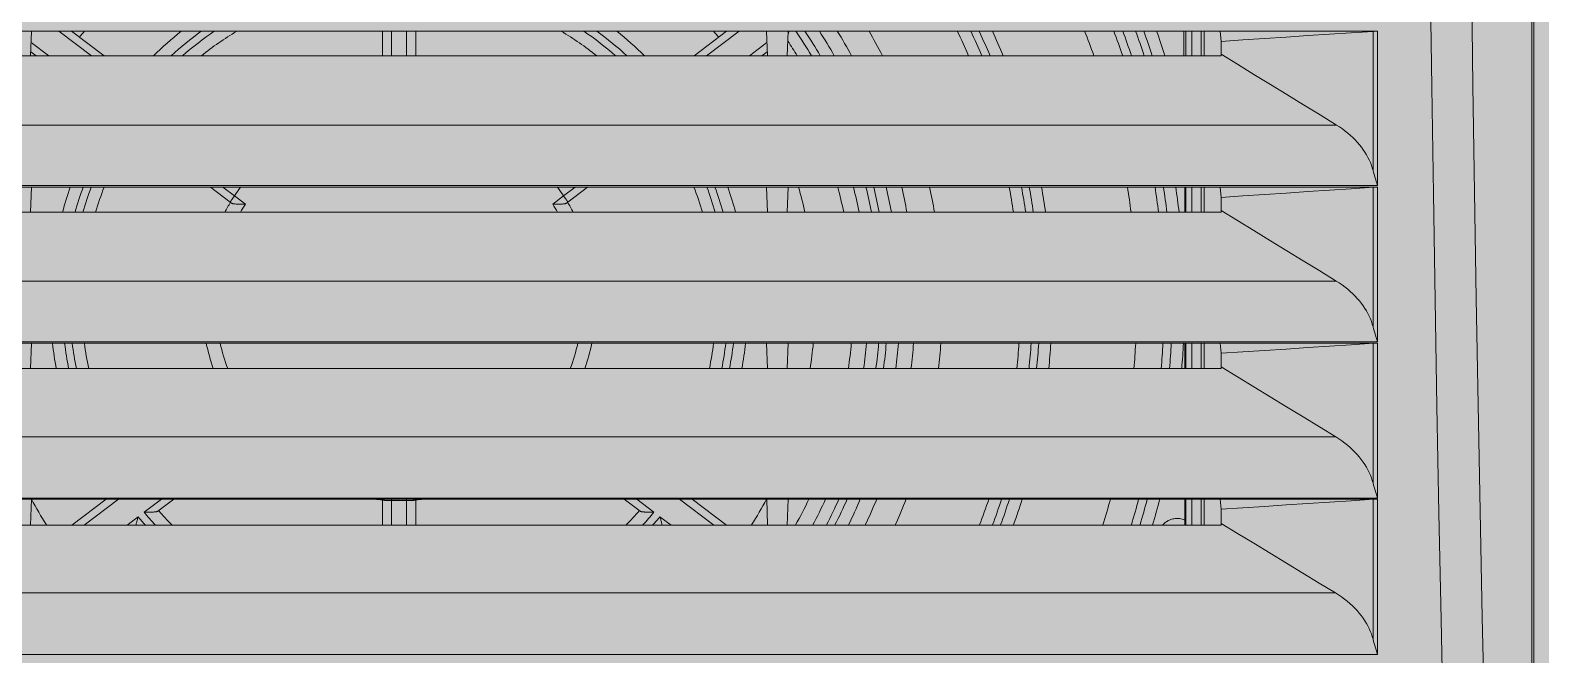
# Model space of a CAD drawing. Header units: millimetres. Extents: x 6914 to 9858, y -2771 to -210.
# Drawn here: x 8796.9 to 8896.7, y -1666.1 to -1624.9 of the extents above; entities that cross this region are included whole.
import ezdxf

# ---------------------------------------------------------------- set-up
doc = ezdxf.new("R2010")
doc.units = ezdxf.units.MM
doc.layers.get('0').update_dxf_attribs({"lineweight": 9})
doc.layers.add('THICK', color=7, linetype='Continuous', lineweight=13)
doc.layers.add('Штриховка шкафов', color=7, linetype='Continuous', lineweight=9)

# ---------------------------------------------------------------- blocks, each defined once
blk = doc.blocks.new('Из_буфера4442')
at = {"layer": 'Штриховка шкафов', "true_color": 0xc5c7c4}
blk.add_hatch(color=9, dxfattribs=at).paths.add_polyline_path([(-200, 2000), (200, 2000), (200, 0), (-200, 0)])
blk = doc.blocks.new('NSYCAG125LPF')
at = {"layer": 'THICK'}
for p, q in [((74.86, -10.542), (74.86, -159.458)), ((75, -159.571), (75, -10.429)), ((68.153, -63.676), (68.247, -70.702)), ((70.872, -63.595), (70.966, -70.612)), ((-25.714, -67), (-24.286, -67)), ((-24.286, -67), (-24.347, -68.619)), ((-23.151, -68.619), (-24.314, -67.743)), ((-24.286, -67), (24.286, -67)), ((-22.475, -67), (-20.326, -68.619)), ((-21.644, -67), (-19.495, -68.619)), ((-1.1, -68.619), (-1.1, -67)), ((-0.501, -68.619), (-0.501, -67)), ((0.5, -67), (0.501, -68.619)), ((1.1, -67), (1.1, -68.619)), ((19.495, -68.619), (21.643, -67)), ((20.326, -68.619), (22.474, -67)), ((24.314, -67.743), (23.151, -68.619)), ((24.286, -67), (25.714, -67)), ((24.286, -67), (24.347, -68.619)), ((25.714, -67), (25.653, -68.619)), ((25.717, -67.164), (25.707, -67.193)), ((25.714, -67), (54.254, -67)), ((25.727, -67.134), (25.717, -67.164)), ((25.738, -67.103), (25.727, -67.134)), ((25.749, -67.07), (25.738, -67.103)), ((25.76, -67.035), (25.749, -67.07)), ((25.771, -67), (25.76, -67.035)), ((51.867, -68.619), (51.867, -67)), ((51.993, -68.619), (51.993, -67)), ((52.393, -68.619), (52.393, -67)), ((53, -68.619), (53, -67)), ((53.2, -68.619), (53.2, -67)), ((54.254, -67), (64.667, -67)), ((54.321, -67.67), (54.254, -67)), ((55.753, -67.576), (54.321, -67.67)), ((54.321, -67.67), (54.321, -67.79)), ((54.321, -67.79), (54.321, -67.91)), ((57.186, -67.481), (55.753, -67.576)), ((58.62, -67.387), (57.186, -67.481)), ((60.055, -67.292), (58.62, -67.387)), ((61.491, -67.198), (60.055, -67.292)), ((62.928, -67.103), (61.491, -67.198)), ((64.367, -67.009), (62.928, -67.103)), ((64.367, -67.009), (64.391, -67.007)), ((64.367, -76.191), (64.367, -67.009)), ((64.391, -67.007), (64.416, -67.006)), ((64.416, -67.006), (64.442, -67.005)), ((64.442, -67.005), (64.468, -67.004)), ((64.468, -67.004), (64.495, -67.003)), ((64.495, -67.003), (64.523, -67.002)), ((64.523, -67.002), (64.55, -67.001)), ((64.55, -67.001), (64.579, -67.001)), ((64.579, -67.001), (64.607, -67)), ((64.607, -67), (64.637, -67)), ((64.637, -67), (64.667, -67)), ((64.667, -77.19), (64.667, -67)), ((-25.653, -68.619), (-24.347, -68.619)), ((-24.347, -68.619), (24.347, -68.619)), ((-23.982, -68.619), (-24.337, -68.351)), ((24.337, -68.351), (23.981, -68.619)), ((24.347, -68.619), (25.653, -68.619)), ((25.653, -68.619), (54.32, -68.619)), ((54.32, -68.619), (54.321, -68.509)), ((54.321, -67.91), (54.321, -68.03)), ((54.321, -68.03), (54.321, -68.149)), ((54.321, -68.149), (54.321, -68.269)), ((54.321, -68.269), (54.321, -68.389)), ((54.321, -68.389), (54.321, -68.509)), ((54.321, -68.509), (55.409, -69.178)), ((55.409, -69.178), (56.498, -69.847)), ((56.498, -69.847), (57.587, -70.516)), ((57.587, -70.516), (58.678, -71.185)), ((68.247, -70.702), (68.35, -77.729)), ((70.966, -70.612), (71.069, -77.63)), ((58.678, -71.185), (59.769, -71.855)), ((59.769, -71.855), (60.861, -72.525)), ((60.861, -72.525), (61.953, -73.196)), ((61.953, -73.196), (-61.953, -73.196)), ((61.953, -73.196), (62.153, -73.323)), ((62.153, -73.323), (62.345, -73.455)), ((62.345, -73.455), (62.53, -73.592)), ((62.53, -73.592), (62.707, -73.733)), ((62.707, -73.733), (62.876, -73.879)), ((62.876, -73.879), (63.037, -74.028)), ((63.037, -74.028), (63.191, -74.181)), ((63.191, -74.181), (63.336, -74.338)), ((63.336, -74.338), (63.473, -74.497)), ((63.473, -74.497), (63.601, -74.66)), ((63.601, -74.66), (63.721, -74.825)), ((63.721, -74.825), (63.832, -74.992)), ((63.832, -74.992), (63.935, -75.161)), ((63.935, -75.161), (64.029, -75.331)), ((64.029, -75.331), (64.114, -75.502)), ((64.114, -75.502), (64.19, -75.674)), ((64.19, -75.674), (64.257, -75.846)), ((64.257, -75.846), (64.316, -76.019)), ((64.316, -76.019), (64.367, -76.191)), ((64.404, -76.327), (64.367, -76.191)), ((64.444, -76.466), (64.404, -76.327)), ((64.485, -76.606), (64.444, -76.466)), ((64.529, -76.749), (64.485, -76.606)), ((64.573, -76.894), (64.529, -76.749)), ((64.667, -77.19), (-64.667, -77.19)), ((-25.712, -77.3), (-24.289, -77.3)), ((-24.289, -77.3), (-24.349, -78.949)), ((-24.289, -77.3), (24.288, -77.3)), ((-11.151, -78.288), (-12.462, -77.3)), ((-10.873, -77.874), (-11.635, -77.299)), ((11.633, -77.3), (10.872, -77.873)), ((12.461, -77.3), (11.151, -78.288)), ((24.288, -77.3), (25.711, -77.3)), ((24.288, -77.3), (24.349, -78.949)), ((25.711, -77.3), (25.651, -78.949)), ((25.711, -77.3), (54.257, -77.3)), ((51.934, -77.3), (51.934, -78.949)), ((51.993, -78.949), (51.993, -77.3)), ((52.393, -78.949), (52.393, -77.3)), ((53, -78.949), (53, -77.3)), ((53.2, -78.949), (53.2, -77.3)), ((54.257, -77.3), (64.667, -77.3)), ((54.323, -77.97), (54.257, -77.3)), ((57.188, -77.781), (55.755, -77.876)), ((58.622, -77.687), (57.188, -77.781)), ((60.056, -77.593), (58.622, -77.687)), ((61.492, -77.498), (60.056, -77.593)), ((62.929, -77.403), (61.492, -77.498)), ((64.367, -77.309), (62.929, -77.403)), ((64.367, -77.309), (64.391, -77.307)), ((64.367, -86.513), (64.367, -77.309)), ((64.391, -77.307), (64.416, -77.306)), ((64.416, -77.306), (64.442, -77.305)), ((64.442, -77.305), (64.468, -77.304)), ((64.468, -77.304), (64.495, -77.303)), ((64.495, -77.303), (64.523, -77.302)), ((64.523, -77.302), (64.55, -77.301)), ((64.55, -77.301), (64.579, -77.301)), ((64.62, -77.041), (64.573, -76.894)), ((64.579, -77.301), (64.607, -77.3)), ((64.607, -77.3), (64.637, -77.3)), ((64.667, -77.19), (64.62, -77.041)), ((64.637, -77.3), (64.667, -77.3)), ((64.667, -87.512), (64.667, -77.3)), ((68.35, -77.729), (68.463, -84.758)), ((71.069, -77.63), (71.182, -84.65)), ((-11.152, -78.285), (-11.151, -78.282)), ((-11.152, -78.286), (-11.152, -78.285)), ((-11.151, -78.288), (-11.152, -78.286)), ((-11.151, -78.282), (-11.15, -78.278)), ((-11.151, -78.288), (-11.067, -78.351)), ((-11.15, -78.278), (-11.148, -78.274)), ((-11.148, -78.274), (-11.146, -78.269)), ((-11.146, -78.269), (-11.143, -78.263)), ((-11.143, -78.263), (-11.139, -78.257)), ((-11.139, -78.257), (-11.135, -78.25)), ((-11.135, -78.25), (-11.131, -78.242)), ((-11.131, -78.242), (-11.126, -78.233)), ((-11.126, -78.233), (-11.12, -78.223)), ((-11.12, -78.223), (-11.114, -78.213)), ((-11.114, -78.213), (-11.107, -78.202)), ((-11.107, -78.202), (-11.1, -78.191)), ((-11.1, -78.191), (-11.092, -78.179)), ((-11.092, -78.179), (-11.084, -78.166)), ((-11.084, -78.166), (-11.075, -78.153)), ((-11.075, -78.153), (-11.066, -78.139)), ((-11.049, -78.362), (-11.067, -78.351)), ((-11.066, -78.139), (-11.056, -78.125)), ((-11.056, -78.125), (-11.046, -78.111)), ((-11.028, -78.372), (-11.049, -78.362)), ((-11.046, -78.111), (-11.035, -78.096)), ((-11.035, -78.096), (-11.024, -78.081)), ((-11.002, -78.381), (-11.028, -78.372)), ((-11.024, -78.081), (-11.013, -78.065)), ((-11.013, -78.065), (-11.001, -78.049)), ((-10.973, -78.388), (-11.002, -78.381)), ((-11.001, -78.049), (-10.989, -78.033)), ((-10.989, -78.033), (-10.976, -78.017)), ((-10.976, -78.017), (-10.963, -78)), ((-10.94, -78.395), (-10.973, -78.388)), ((-10.963, -78), (-10.951, -77.983)), ((-10.951, -77.983), (-10.938, -77.966)), ((-10.903, -78.4), (-10.94, -78.395)), ((-10.938, -77.966), (-10.925, -77.948)), ((-10.925, -77.948), (-10.912, -77.93)), ((-10.912, -77.93), (-10.899, -77.912)), ((-10.863, -78.405), (-10.903, -78.4)), ((-10.899, -77.912), (-10.886, -77.894)), ((-10.886, -77.894), (-10.874, -77.875)), ((-10.874, -77.875), (-10.153, -78.418)), ((-10.82, -78.408), (-10.863, -78.405)), ((-10.773, -78.411), (-10.82, -78.408)), ((-10.724, -78.413), (-10.773, -78.411)), ((-10.671, -78.415), (-10.724, -78.413)), ((-10.615, -78.416), (-10.671, -78.415)), ((-10.557, -78.417), (-10.615, -78.416)), ((-10.496, -78.417), (-10.557, -78.417)), ((-10.432, -78.417), (-10.496, -78.417)), ((-10.366, -78.417), (-10.432, -78.417)), ((-10.297, -78.417), (-10.366, -78.417)), ((-10.226, -78.418), (-10.297, -78.417)), ((-10.153, -78.418), (-10.226, -78.418)), ((10.153, -78.418), (10.873, -77.875)), ((10.226, -78.418), (10.153, -78.418)), ((10.297, -78.417), (10.226, -78.418)), ((10.366, -78.417), (10.297, -78.417)), ((10.432, -78.417), (10.366, -78.417)), ((10.496, -78.417), (10.432, -78.417)), ((10.557, -78.417), (10.496, -78.417)), ((10.615, -78.416), (10.557, -78.417)), ((10.671, -78.415), (10.615, -78.416)), ((10.723, -78.413), (10.671, -78.415)), ((10.773, -78.411), (10.723, -78.413)), ((10.82, -78.408), (10.773, -78.411)), ((10.863, -78.405), (10.82, -78.408)), ((10.903, -78.4), (10.863, -78.405)), ((10.885, -77.892), (10.872, -77.873)), ((10.898, -77.911), (10.885, -77.892)), ((10.911, -77.929), (10.898, -77.911)), ((10.94, -78.395), (10.903, -78.4)), ((10.924, -77.947), (10.911, -77.929)), ((10.937, -77.965), (10.924, -77.947)), ((10.95, -77.982), (10.937, -77.965)), ((10.973, -78.388), (10.94, -78.395)), ((10.963, -77.999), (10.95, -77.982)), ((10.975, -78.016), (10.963, -77.999)), ((11.002, -78.381), (10.973, -78.388)), ((10.988, -78.033), (10.975, -78.016)), ((11, -78.049), (10.988, -78.033)), ((11.012, -78.065), (11, -78.049)), ((11.027, -78.372), (11.002, -78.381)), ((11.024, -78.08), (11.012, -78.065)), ((11.035, -78.095), (11.024, -78.08)), ((11.049, -78.362), (11.027, -78.372)), ((11.045, -78.11), (11.035, -78.095)), ((11.055, -78.125), (11.045, -78.11)), ((11.067, -78.351), (11.049, -78.362)), ((11.065, -78.139), (11.055, -78.125)), ((11.074, -78.153), (11.065, -78.139)), ((11.067, -78.351), (11.151, -78.288)), ((11.083, -78.166), (11.074, -78.153)), ((11.091, -78.178), (11.083, -78.166)), ((11.099, -78.19), (11.091, -78.178)), ((11.106, -78.202), (11.099, -78.19)), ((11.113, -78.213), (11.106, -78.202)), ((11.119, -78.223), (11.113, -78.213)), ((11.125, -78.232), (11.119, -78.223)), ((11.13, -78.241), (11.125, -78.232)), ((11.135, -78.249), (11.13, -78.241)), ((11.139, -78.257), (11.135, -78.249)), ((11.143, -78.263), (11.139, -78.257)), ((11.146, -78.269), (11.143, -78.263)), ((11.148, -78.274), (11.146, -78.269)), ((11.15, -78.278), (11.148, -78.274)), ((11.151, -78.282), (11.15, -78.278)), ((11.151, -78.284), (11.151, -78.282)), ((11.151, -78.286), (11.151, -78.284)), ((11.151, -78.288), (11.151, -78.286)), ((55.755, -77.876), (54.323, -77.97)), ((54.323, -77.97), (54.323, -78.095)), ((54.323, -78.095), (54.324, -78.219)), ((54.323, -78.949), (54.324, -78.841)), ((54.324, -78.219), (54.324, -78.343)), ((54.324, -78.343), (54.324, -78.468)), ((54.324, -78.468), (54.324, -78.592)), ((54.324, -78.592), (54.324, -78.717)), ((54.324, -78.717), (54.324, -78.841)), ((54.324, -78.841), (55.408, -79.505)), ((-25.651, -78.949), (-24.349, -78.949)), ((-24.349, -78.949), (24.349, -78.949)), ((24.349, -78.949), (25.651, -78.949)), ((25.651, -78.949), (54.323, -78.949)), ((55.408, -79.505), (56.493, -80.17)), ((56.493, -80.17), (57.579, -80.834)), ((57.579, -80.834), (58.666, -81.499)), ((58.666, -81.499), (59.753, -82.165)), ((59.753, -82.165), (60.841, -82.83)), ((60.841, -82.83), (61.93, -83.496)), ((61.93, -83.496), (-61.93, -83.496)), ((61.93, -83.496), (62.132, -83.624)), ((62.132, -83.624), (62.326, -83.757)), ((62.326, -83.757), (62.513, -83.895)), ((62.513, -83.895), (62.691, -84.037)), ((62.691, -84.037), (62.862, -84.184)), ((62.862, -84.184), (63.025, -84.334)), ((63.025, -84.334), (63.18, -84.488)), ((63.18, -84.488), (63.327, -84.646)), ((63.327, -84.646), (63.465, -84.807)), ((63.465, -84.807), (63.595, -84.971)), ((68.463, -84.758), (68.586, -91.788)), ((71.182, -84.65), (71.305, -91.672)), ((63.595, -84.971), (63.716, -85.137)), ((63.716, -85.137), (63.828, -85.305)), ((63.828, -85.305), (63.931, -85.475)), ((63.931, -85.475), (64.026, -85.647)), ((64.026, -85.647), (64.112, -85.819)), ((64.112, -85.819), (64.188, -85.992)), ((64.188, -85.992), (64.256, -86.166)), ((64.256, -86.166), (64.316, -86.34)), ((64.316, -86.34), (64.367, -86.513)), ((64.404, -86.649), (64.367, -86.513)), ((64.444, -86.788), (64.404, -86.649)), ((64.485, -86.929), (64.444, -86.788)), ((64.667, -87.512), (-64.667, -87.512)), ((-25.709, -87.6), (-24.292, -87.6)), ((-24.292, -87.6), (-24.352, -89.279)), ((-24.292, -87.6), (24.291, -87.6)), ((24.291, -87.6), (25.708, -87.6)), ((24.291, -87.6), (24.352, -89.279)), ((25.708, -87.6), (25.648, -89.279)), ((25.708, -87.6), (54.26, -87.6)), ((51.934, -87.6), (51.934, -89.279)), ((51.993, -89.279), (51.993, -87.6)), ((52.393, -89.279), (52.393, -87.6)), ((53, -89.279), (53, -87.6)), ((53.2, -89.279), (53.2, -87.6)), ((54.26, -87.6), (64.667, -87.6)), ((54.327, -88.27), (54.26, -87.6)), ((61.493, -87.798), (60.058, -87.893)), ((62.929, -87.703), (61.493, -87.798)), ((64.367, -87.609), (62.929, -87.703)), ((64.367, -87.609), (64.391, -87.607)), ((64.367, -96.835), (64.367, -87.609)), ((64.391, -87.607), (64.416, -87.606)), ((64.416, -87.606), (64.442, -87.605)), ((64.442, -87.605), (64.468, -87.604)), ((64.468, -87.604), (64.495, -87.603)), ((64.529, -87.071), (64.485, -86.929)), ((64.495, -87.603), (64.523, -87.602)), ((64.523, -87.602), (64.55, -87.601)), ((64.573, -87.216), (64.529, -87.071)), ((64.55, -87.601), (64.579, -87.601)), ((64.62, -87.363), (64.573, -87.216)), ((64.579, -87.601), (64.607, -87.6)), ((64.607, -87.6), (64.637, -87.6)), ((64.667, -87.512), (64.62, -87.363)), ((64.637, -87.6), (64.667, -87.6)), ((64.667, -97.834), (64.667, -87.6)), ((55.758, -88.176), (54.327, -88.27)), ((54.327, -88.27), (54.327, -88.399)), ((54.327, -88.399), (54.327, -88.528)), ((54.327, -88.528), (54.327, -88.657)), ((54.327, -88.657), (54.327, -88.786)), ((54.327, -88.786), (54.327, -88.915)), ((57.19, -88.082), (55.758, -88.176)), ((58.624, -87.987), (57.19, -88.082)), ((60.058, -87.893), (58.624, -87.987)), ((-25.648, -89.279), (-24.352, -89.279)), ((-24.352, -89.279), (24.352, -89.279)), ((24.352, -89.279), (25.648, -89.279)), ((25.648, -89.279), (54.326, -89.279)), ((54.326, -89.279), (54.327, -89.174)), ((54.327, -88.915), (54.327, -89.044)), ((54.327, -89.044), (54.327, -89.174)), ((54.327, -89.174), (55.408, -89.833)), ((55.408, -89.833), (56.489, -90.493)), ((56.489, -90.493), (57.571, -91.153)), ((57.571, -91.153), (58.654, -91.813)), ((58.654, -91.813), (59.738, -92.474)), ((68.586, -91.788), (68.719, -98.82)), ((71.305, -91.672), (71.437, -98.694)), ((59.738, -92.474), (60.822, -93.135)), ((61.907, -93.796), (-61.907, -93.796)), ((60.822, -93.135), (61.907, -93.796)), ((61.907, -93.796), (62.111, -93.926)), ((62.111, -93.926), (62.307, -94.06)), ((62.307, -94.06), (62.495, -94.198)), ((62.495, -94.198), (62.676, -94.341)), ((62.676, -94.341), (62.849, -94.489)), ((62.849, -94.489), (63.013, -94.64)), ((63.013, -94.64), (63.169, -94.796)), ((63.169, -94.796), (63.317, -94.954)), ((63.317, -94.954), (63.457, -95.117)), ((63.457, -95.117), (63.588, -95.281)), ((63.588, -95.281), (63.71, -95.449)), ((63.71, -95.449), (63.823, -95.618)), ((63.823, -95.618), (63.928, -95.79)), ((63.928, -95.79), (64.023, -95.963)), ((64.023, -95.963), (64.11, -96.136)), ((64.11, -96.136), (64.187, -96.311)), ((64.187, -96.311), (64.256, -96.485)), ((64.256, -96.485), (64.315, -96.66)), ((64.315, -96.66), (64.367, -96.835)), ((64.404, -96.971), (64.367, -96.835)), ((64.444, -97.11), (64.404, -96.971)), ((64.485, -97.251), (64.444, -97.11)), ((64.529, -97.394), (64.485, -97.251)), ((64.573, -97.538), (64.529, -97.394)), ((64.62, -97.685), (64.573, -97.538)), ((64.667, -97.834), (64.62, -97.685)), ((64.667, -97.834), (-64.667, -97.834)), ((-25.705, -97.9), (-24.295, -97.9)), ((-24.295, -97.9), (-24.356, -99.609)), ((-24.295, -97.9), (24.295, -97.9)), ((-21.63, -99.609), (-19.362, -97.9)), ((-20.799, -99.609), (-18.531, -97.9)), ((-15.706, -97.9), (-16.846, -98.758)), ((-16.786, -98.759), (-16.846, -98.758)), ((-16.727, -98.759), (-16.786, -98.759)), ((-16.67, -98.759), (-16.727, -98.759)), ((-16.614, -98.759), (-16.67, -98.759)), ((-16.56, -98.759), (-16.614, -98.759)), ((-16.508, -98.759), (-16.56, -98.759)), ((-16.457, -98.759), (-16.508, -98.759)), ((-16.408, -98.758), (-16.457, -98.759)), ((-16.36, -98.757), (-16.408, -98.758)), ((-16.315, -98.755), (-16.36, -98.757)), ((-16.271, -98.754), (-16.315, -98.755)), ((-16.23, -98.751), (-16.271, -98.754)), ((-16.19, -98.749), (-16.23, -98.751)), ((-16.153, -98.746), (-16.19, -98.749)), ((-16.118, -98.743), (-16.153, -98.746)), ((-16.085, -98.739), (-16.118, -98.743)), ((-16.055, -98.735), (-16.085, -98.739)), ((-16.027, -98.73), (-16.055, -98.735)), ((-16.002, -98.724), (-16.027, -98.73)), ((-15.98, -98.718), (-16.002, -98.724)), ((-15.961, -98.711), (-15.98, -98.718)), ((-15.944, -98.704), (-15.961, -98.711)), ((-15.931, -98.695), (-15.944, -98.704)), ((-14.876, -97.9), (-15.931, -98.695)), ((-1.1, -97.901), (-1.1, -97.9)), ((-1.1, -97.902), (-1.1, -97.901)), ((-1.1, -97.903), (-1.1, -97.902)), ((-1.1, -97.902), (-1.1, -97.902)), ((-1.1, -97.904), (-1.1, -97.903)), ((-1.1, -97.905), (-1.1, -97.904)), ((-1.1, -97.905), (-1.1, -97.958)), ((-1.1, -99.609), (-1.1, -97.958)), ((-1.1, -97.958), (-1.1, -97.959)), ((-1.1, -97.959), (-1.098, -97.961)), ((-1.098, -97.961), (-1.095, -97.962)), ((-1.095, -97.962), (-1.09, -97.964)), ((-1.09, -97.964), (-1.085, -97.965)), ((-1.085, -97.965), (-1.078, -97.967)), ((-1.078, -97.967), (-1.071, -97.968)), ((-1.071, -97.968), (-1.062, -97.969)), ((-1.062, -97.969), (-1.052, -97.971)), ((-1.052, -97.971), (-1.041, -97.972)), ((-1.041, -97.972), (-1.029, -97.973)), ((-1.029, -97.973), (-1.015, -97.975)), ((-1.015, -97.975), (-1.001, -97.976)), ((-1.001, -97.976), (-0.986, -97.977)), ((-0.986, -97.977), (-0.97, -97.978)), ((-0.97, -97.978), (-0.952, -97.98)), ((-0.952, -97.98), (-0.934, -97.981)), ((-0.934, -97.981), (-0.915, -97.982)), ((-0.915, -97.982), (-0.895, -97.983)), ((-0.895, -97.983), (-0.875, -97.984)), ((-0.875, -97.984), (-0.854, -97.985)), ((-0.854, -97.985), (-0.832, -97.985)), ((-0.832, -97.985), (-0.809, -97.986)), ((-0.809, -97.986), (-0.786, -97.986)), ((-0.786, -97.986), (-0.762, -97.987)), ((-0.762, -97.987), (-0.737, -97.987)), ((-0.737, -97.987), (-0.712, -97.987)), ((-0.712, -97.987), (-0.687, -97.987)), ((-0.687, -97.987), (-0.661, -97.987)), ((-0.661, -97.987), (-0.635, -97.987)), ((-0.635, -97.987), (-0.609, -97.988)), ((-0.609, -97.988), (-0.582, -97.988)), ((-0.582, -97.988), (-0.555, -97.989)), ((-0.555, -97.989), (-0.528, -97.989)), ((-0.528, -97.989), (-0.501, -97.99)), ((-0.501, -97.9), (-0.501, -97.915)), ((-0.501, -97.915), (-0.501, -97.93)), ((-0.501, -97.93), (-0.501, -97.945)), ((-0.501, -97.945), (-0.501, -97.96)), ((-0.501, -97.96), (-0.501, -97.975)), ((-0.501, -97.975), (-0.501, -97.99)), ((-0.501, -99.609), (-0.501, -97.99)), ((0.501, -97.915), (0.501, -97.9)), ((0.501, -97.93), (0.501, -97.915)), ((0.501, -97.945), (0.501, -97.93)), ((0.501, -97.96), (0.501, -97.945)), ((0.501, -97.975), (0.501, -97.96)), ((0.501, -97.99), (0.501, -97.975)), ((0.528, -97.989), (0.501, -97.99)), ((0.501, -97.99), (0.501, -99.609)), ((0.555, -97.989), (0.528, -97.989)), ((0.582, -97.988), (0.555, -97.989)), ((0.608, -97.988), (0.582, -97.988)), ((0.635, -97.987), (0.608, -97.988)), ((0.661, -97.987), (0.635, -97.987)), ((0.686, -97.987), (0.661, -97.987)), ((0.712, -97.987), (0.686, -97.987)), ((0.737, -97.987), (0.712, -97.987)), ((0.761, -97.987), (0.737, -97.987)), ((0.785, -97.986), (0.761, -97.987)), ((0.808, -97.986), (0.785, -97.986)), ((0.831, -97.985), (0.808, -97.986)), ((0.853, -97.985), (0.831, -97.985)), ((0.874, -97.984), (0.853, -97.985)), ((0.895, -97.983), (0.874, -97.984)), ((0.915, -97.982), (0.895, -97.983)), ((0.934, -97.981), (0.915, -97.982)), ((0.952, -97.98), (0.934, -97.981)), ((0.969, -97.978), (0.952, -97.98)), ((0.986, -97.977), (0.969, -97.978)), ((1.001, -97.976), (0.986, -97.977)), ((1.015, -97.975), (1.001, -97.976)), ((1.029, -97.973), (1.015, -97.975)), ((1.041, -97.972), (1.029, -97.973)), ((1.052, -97.971), (1.041, -97.972)), ((1.062, -97.969), (1.052, -97.971)), ((1.071, -97.968), (1.062, -97.969)), ((1.078, -97.966), (1.071, -97.968)), ((1.085, -97.965), (1.078, -97.966)), ((1.09, -97.964), (1.085, -97.965)), ((1.094, -97.962), (1.09, -97.964)), ((1.097, -97.961), (1.094, -97.962)), ((1.099, -97.959), (1.097, -97.961)), ((1.1, -97.958), (1.099, -97.959)), ((1.1, -97.9), (1.1, -97.901)), ((1.1, -97.901), (1.1, -97.902)), ((1.1, -97.902), (1.1, -97.902)), ((1.1, -97.902), (1.1, -97.903)), ((1.1, -97.903), (1.1, -97.904)), ((1.1, -97.904), (1.1, -97.905)), ((1.1, -97.958), (1.1, -97.905)), ((1.1, -97.958), (1.1, -99.609)), ((15.931, -98.695), (14.876, -97.9)), ((16.845, -98.758), (15.706, -97.9)), ((15.944, -98.703), (15.931, -98.695)), ((15.96, -98.711), (15.944, -98.703)), ((15.979, -98.718), (15.96, -98.711)), ((16.001, -98.724), (15.979, -98.718)), ((16.026, -98.73), (16.001, -98.724)), ((16.054, -98.734), (16.026, -98.73)), ((16.084, -98.739), (16.054, -98.734)), ((16.117, -98.743), (16.084, -98.739)), ((16.152, -98.746), (16.117, -98.743)), ((16.189, -98.749), (16.152, -98.746)), ((16.229, -98.751), (16.189, -98.749)), ((16.27, -98.753), (16.229, -98.751)), ((16.313, -98.755), (16.27, -98.753)), ((16.359, -98.757), (16.313, -98.755)), ((16.406, -98.758), (16.359, -98.757)), ((16.455, -98.759), (16.406, -98.758)), ((16.506, -98.759), (16.455, -98.759)), ((16.559, -98.759), (16.506, -98.759)), ((16.613, -98.759), (16.559, -98.759)), ((16.669, -98.759), (16.613, -98.759)), ((16.726, -98.759), (16.669, -98.759)), ((16.785, -98.759), (16.726, -98.759)), ((16.845, -98.758), (16.785, -98.759)), ((18.531, -97.9), (20.799, -99.609)), ((19.362, -97.9), (21.629, -99.609)), ((24.295, -97.9), (25.705, -97.9)), ((24.295, -97.9), (24.355, -99.609)), ((25.705, -97.9), (25.644, -99.609)), ((25.705, -97.9), (54.263, -97.9)), ((51.934, -97.9), (51.934, -99.283)), ((51.993, -99.609), (51.993, -97.9)), ((52.393, -99.609), (52.393, -97.9)), ((53, -99.609), (53, -97.9)), ((53.2, -99.609), (53.2, -97.9)), ((54.263, -97.9), (64.667, -97.9)), ((54.33, -98.57), (54.263, -97.9)), ((55.761, -98.476), (54.33, -98.57)), ((54.33, -98.57), (54.33, -98.704)), ((54.33, -98.704), (54.33, -98.838)), ((57.193, -98.382), (55.761, -98.476)), ((58.626, -98.287), (57.193, -98.382)), ((60.059, -98.193), (58.626, -98.287)), ((61.494, -98.098), (60.059, -98.193)), ((62.93, -98.003), (61.494, -98.098)), ((64.367, -97.909), (62.93, -98.003)), ((64.367, -97.909), (64.391, -97.907)), ((64.367, -107.157), (64.367, -97.909)), ((64.391, -97.907), (64.416, -97.906)), ((64.416, -97.906), (64.442, -97.905)), ((64.442, -97.905), (64.468, -97.904)), ((64.468, -97.904), (64.495, -97.903)), ((64.495, -97.903), (64.523, -97.902)), ((64.523, -97.902), (64.55, -97.901)), ((64.55, -97.901), (64.579, -97.901)), ((64.579, -97.901), (64.607, -97.9)), ((64.607, -97.9), (64.637, -97.9)), ((64.637, -97.9), (64.667, -97.9)), ((64.667, -108.156), (64.667, -97.9)), ((68.719, -98.82), (68.861, -105.854)), ((71.437, -98.694), (71.58, -105.719)), ((-25.645, -99.609), (-24.356, -99.609)), ((-24.356, -99.609), (24.355, -99.609)), ((-17.245, -99.059), (-17.974, -99.609)), ((-17.375, -99.564), (-17.388, -99.609)), ((-17.362, -99.517), (-17.375, -99.564)), ((-17.348, -99.467), (-17.362, -99.517)), ((-17.334, -99.415), (-17.348, -99.467)), ((-17.32, -99.361), (-17.334, -99.415)), ((-17.306, -99.304), (-17.32, -99.361)), ((-17.291, -99.246), (-17.306, -99.304)), ((-17.276, -99.185), (-17.291, -99.246)), ((-17.261, -99.123), (-17.276, -99.185)), ((-17.245, -99.059), (-17.261, -99.123)), ((17.974, -99.609), (17.245, -99.059)), ((17.261, -99.123), (17.245, -99.059)), ((17.276, -99.185), (17.261, -99.123)), ((17.291, -99.245), (17.276, -99.185)), ((17.305, -99.304), (17.291, -99.245)), ((17.32, -99.36), (17.305, -99.304)), ((17.334, -99.414), (17.32, -99.36)), ((17.348, -99.467), (17.334, -99.414)), ((17.361, -99.516), (17.348, -99.467)), ((17.375, -99.564), (17.361, -99.516)), ((17.388, -99.609), (17.375, -99.564)), ((24.355, -99.609), (25.644, -99.609)), ((25.644, -99.609), (54.329, -99.609)), ((50.455, -99.609), (50.496, -99.565)), ((50.496, -99.565), (50.539, -99.524)), ((50.539, -99.524), (50.584, -99.484)), ((50.584, -99.484), (50.63, -99.446)), ((50.63, -99.446), (50.679, -99.411)), ((50.679, -99.411), (50.729, -99.378)), ((50.729, -99.378), (50.781, -99.346)), ((50.781, -99.346), (50.836, -99.317)), ((50.836, -99.317), (50.892, -99.291)), ((50.892, -99.291), (50.95, -99.266)), ((50.95, -99.266), (51.01, -99.244)), ((51.01, -99.244), (51.074, -99.225)), ((51.074, -99.225), (51.14, -99.208)), ((51.14, -99.208), (51.21, -99.195)), ((51.21, -99.195), (51.284, -99.185)), ((51.284, -99.185), (51.361, -99.179)), ((51.361, -99.179), (51.439, -99.178)), ((51.439, -99.178), (51.518, -99.181)), ((51.518, -99.181), (51.595, -99.189)), ((51.595, -99.189), (51.67, -99.201)), ((51.67, -99.201), (51.741, -99.217)), ((51.741, -99.217), (51.809, -99.237)), ((51.809, -99.237), (51.873, -99.259)), ((51.873, -99.259), (51.934, -99.283)), ((51.934, -99.554), (51.933, -99.609)), ((51.934, -99.283), (51.934, -99.337)), ((51.934, -99.337), (51.934, -99.391)), ((51.934, -99.391), (51.934, -99.446)), ((51.934, -99.446), (51.934, -99.5)), ((51.934, -99.5), (51.934, -99.554)), ((54.329, -99.609), (54.331, -99.506)), ((54.33, -98.838), (54.33, -98.971)), ((54.33, -98.971), (54.33, -99.105)), ((54.33, -99.105), (54.33, -99.238)), ((54.33, -99.238), (54.33, -99.372)), ((54.33, -99.372), (54.331, -99.506)), ((54.331, -99.506), (55.407, -100.161)), ((55.407, -100.161), (56.485, -100.816)), ((56.485, -100.816), (57.563, -101.471)), ((57.563, -101.471), (58.642, -102.127)), ((58.642, -102.127), (59.722, -102.783)), ((59.722, -102.783), (60.803, -103.44)), ((60.803, -103.44), (61.884, -104.097)), ((61.884, -104.097), (-61.884, -104.097)), ((61.884, -104.097), (62.09, -104.227)), ((62.09, -104.227), (62.288, -104.361)), ((62.288, -104.361), (62.478, -104.501)), ((62.478, -104.501), (62.66, -104.645)), ((62.66, -104.645), (62.835, -104.794)), ((62.835, -104.794), (63.001, -104.946)), ((63.001, -104.946), (63.159, -105.103)), ((63.159, -105.103), (63.308, -105.263)), ((63.308, -105.263), (63.449, -105.426)), ((63.449, -105.426), (63.581, -105.592)), ((63.581, -105.592), (63.705, -105.761)), ((63.705, -105.761), (63.819, -105.932)), ((71.58, -105.719), (71.732, -112.745)), ((63.819, -105.932), (63.924, -106.104)), ((63.924, -106.104), (64.02, -106.278)), ((64.02, -106.278), (64.108, -106.453)), ((64.108, -106.453), (64.186, -106.629)), ((64.186, -106.629), (64.255, -106.805)), ((64.255, -106.805), (64.315, -106.981)), ((68.861, -105.854), (69.013, -112.888)), ((64.315, -106.981), (64.367, -107.157)), ((64.404, -107.293), (64.367, -107.157)), ((64.444, -107.432), (64.404, -107.293)), ((64.485, -107.573), (64.444, -107.432)), ((64.529, -107.716), (64.485, -107.573)), ((64.573, -107.861), (64.529, -107.716)), ((64.667, -108.156), (-64.667, -108.156)), ((64.62, -108.008), (64.573, -107.861)), ((64.667, -108.156), (64.62, -108.008))]:
    blk.add_line(p, q, dxfattribs=at)
for radius, start, end in [(27.5, 139.11478, 140.18616), (23.05, 128.65595, 134.7104), (22.25, 126.00276, 132.58925), (21.75, 124.14844, 131.13612), (20.95, 120.7744, 128.56434), (20.95, 51.43562, 59.22562), (21.75, 48.86385, 55.85158), (22.25, 47.41071, 53.99726), (23.05, 45.28956, 51.34407), (27.5, 39.81381, 40.88518), (31, 31.89868, 34.03484), (31.8, 31.00584, 34.47441), (32.3, 30.47425, 33.86759), (33.1, 29.66271, 32.94313), (34.1, 28.71028, 31.86092), (35.9, 27.14829, 30.0922), (41.05, 23.51877, 26.00753), (41.85, 23.04299, 25.47439), (42.35, 22.75553, 25.1525), (43.15, 22.31069, 24.65477), (48.75, 19.63458, 21.66818), (50.55, 18.90835, 20.85985), (51.1, 18.69722, 20.62505), (51.9, 18.39859, 20.29296), (52.4, 18.21685, 20.09094), (53.2, 17.93352, 19.77615), (23.05, 160.48485, 164.78111), (22.25, 159.75301, 164.2199), (21.75, 159.2664, 163.84737), (20.95, 158.43589, 163.21264), (13, 143.67908, 146.76451), (13, 33.2433, 36.32094), (20.95, 16.78738, 21.56407), (21.75, 16.15265, 20.73357), (22.25, 15.78006, 20.24695), (23.05, 15.21885, 19.51517), (27.5, 12.71072, 16.2602), (30, 11.63597, 14.87238), (31, 11.25564, 14.3821), (31.8, 10.96893, 14.01277), (32.3, 10.79705, 13.79155), (33.1, 10.53308, 13.45185), (34.1, 10.22082, 13.05032), (35.9, 9.70327, 12.38528), (41.05, 8.47628, 10.81137), (41.85, 8.3131, 10.6023), (42.35, 8.21427, 10.47567), (43.15, 8.061, 10.27932), (48.75, 7.12989, 9.08786), (50.55, 6.87475, 8.76167), (51.1, 6.80038, 8.66662), (51.9, 6.69507, 8.53203), (13, 148.96072, 152.26096), (12.1, 147.04498, 149.99554), (12.1, 30.00448, 32.95504), (13, 27.73906, 31.0393), (23.05, 186.47664, 190.69865), (22.25, 186.71058, 191.08815), (21.75, 186.86556, 191.34638), (20.95, 187.12906, 191.78572), (13, 191.53694, 199.21784), (12.1, 192.4083, 200.7104), (12.1, 339.28958, 347.59168), (13, 340.78219, 348.46304), (20.95, 348.21426, 352.87092), (21.75, 348.65366, 353.13442), (22.25, 348.91189, 353.2894), (23.05, 349.30133, 353.52334), (27.5, 351.04822, 354.57483), (30, 351.7996, 355.0281), (31, 352.06585, 355.18887), (31.8, 352.26667, 355.31023), (32.3, 352.38711, 355.38293), (33.1, 352.57218, 355.49478), (34.1, 352.79116, 355.62719), (35.9, 353.15436, 355.8468), (41.05, 354.01654, 356.36859), (41.85, 354.13137, 356.43809), (42.35, 354.20086, 356.48021), (43.15, 354.30875, 356.54558), (48.75, 354.96433, 356.94275), (50.55, 355.14407, 357.05173), (51.1, 355.19644, 357.08347), (51.9, 355.27069, 357.12851), (27.5, 207.97527, 212.08814), (21.75, 219.23974, 222.19546), (20.95, 220.69465, 224.21158), (13, 262.88875, 265.14609), (13, 267.79029, 272.20975), (13, 274.85389, 277.11123), (20.95, 315.7884, 319.30533), (21.75, 317.80452, 320.7603), (27.5, 327.91184, 332.02471), (30, 330.85937, 334.53243), (31, 331.88473, 335.40957), (31.8, 332.65215, 336.0675), (32.3, 333.10994, 336.46054), (33.1, 333.81004, 337.06244), (34.1, 334.63355, 337.77164), (35.9, 335.98814, 338.94088), (41.05, 339.15293, 341.68443), (41.85, 339.56947, 342.0466), (42.35, 339.82123, 342.26564), (43.15, 340.21113, 342.605), (48.75, 342.56255, 344.6559), (50.55, 343.20225, 345.215), (51.1, 343.38835, 345.37772), (51.9, 343.65162, 345.60799), (22.25, 219.18938, 221.03866), (22.25, 318.96132, 320.81066)]:
    blk.add_arc((0, -85), radius, start, end, dxfattribs=at)

msp = doc.modelspace()

# ---------------------------------------------------------------- block references
at = {"ltscale": 40}
msp.add_blockref('Из_буфера4442', (8821.235, -2360.256), dxfattribs=at)
at = {"ltscale": 20}
msp.add_blockref('NSYCAG125LPF', (8821.235, -1557.936), dxfattribs=at)

doc.saveas('drawing.dxf')
